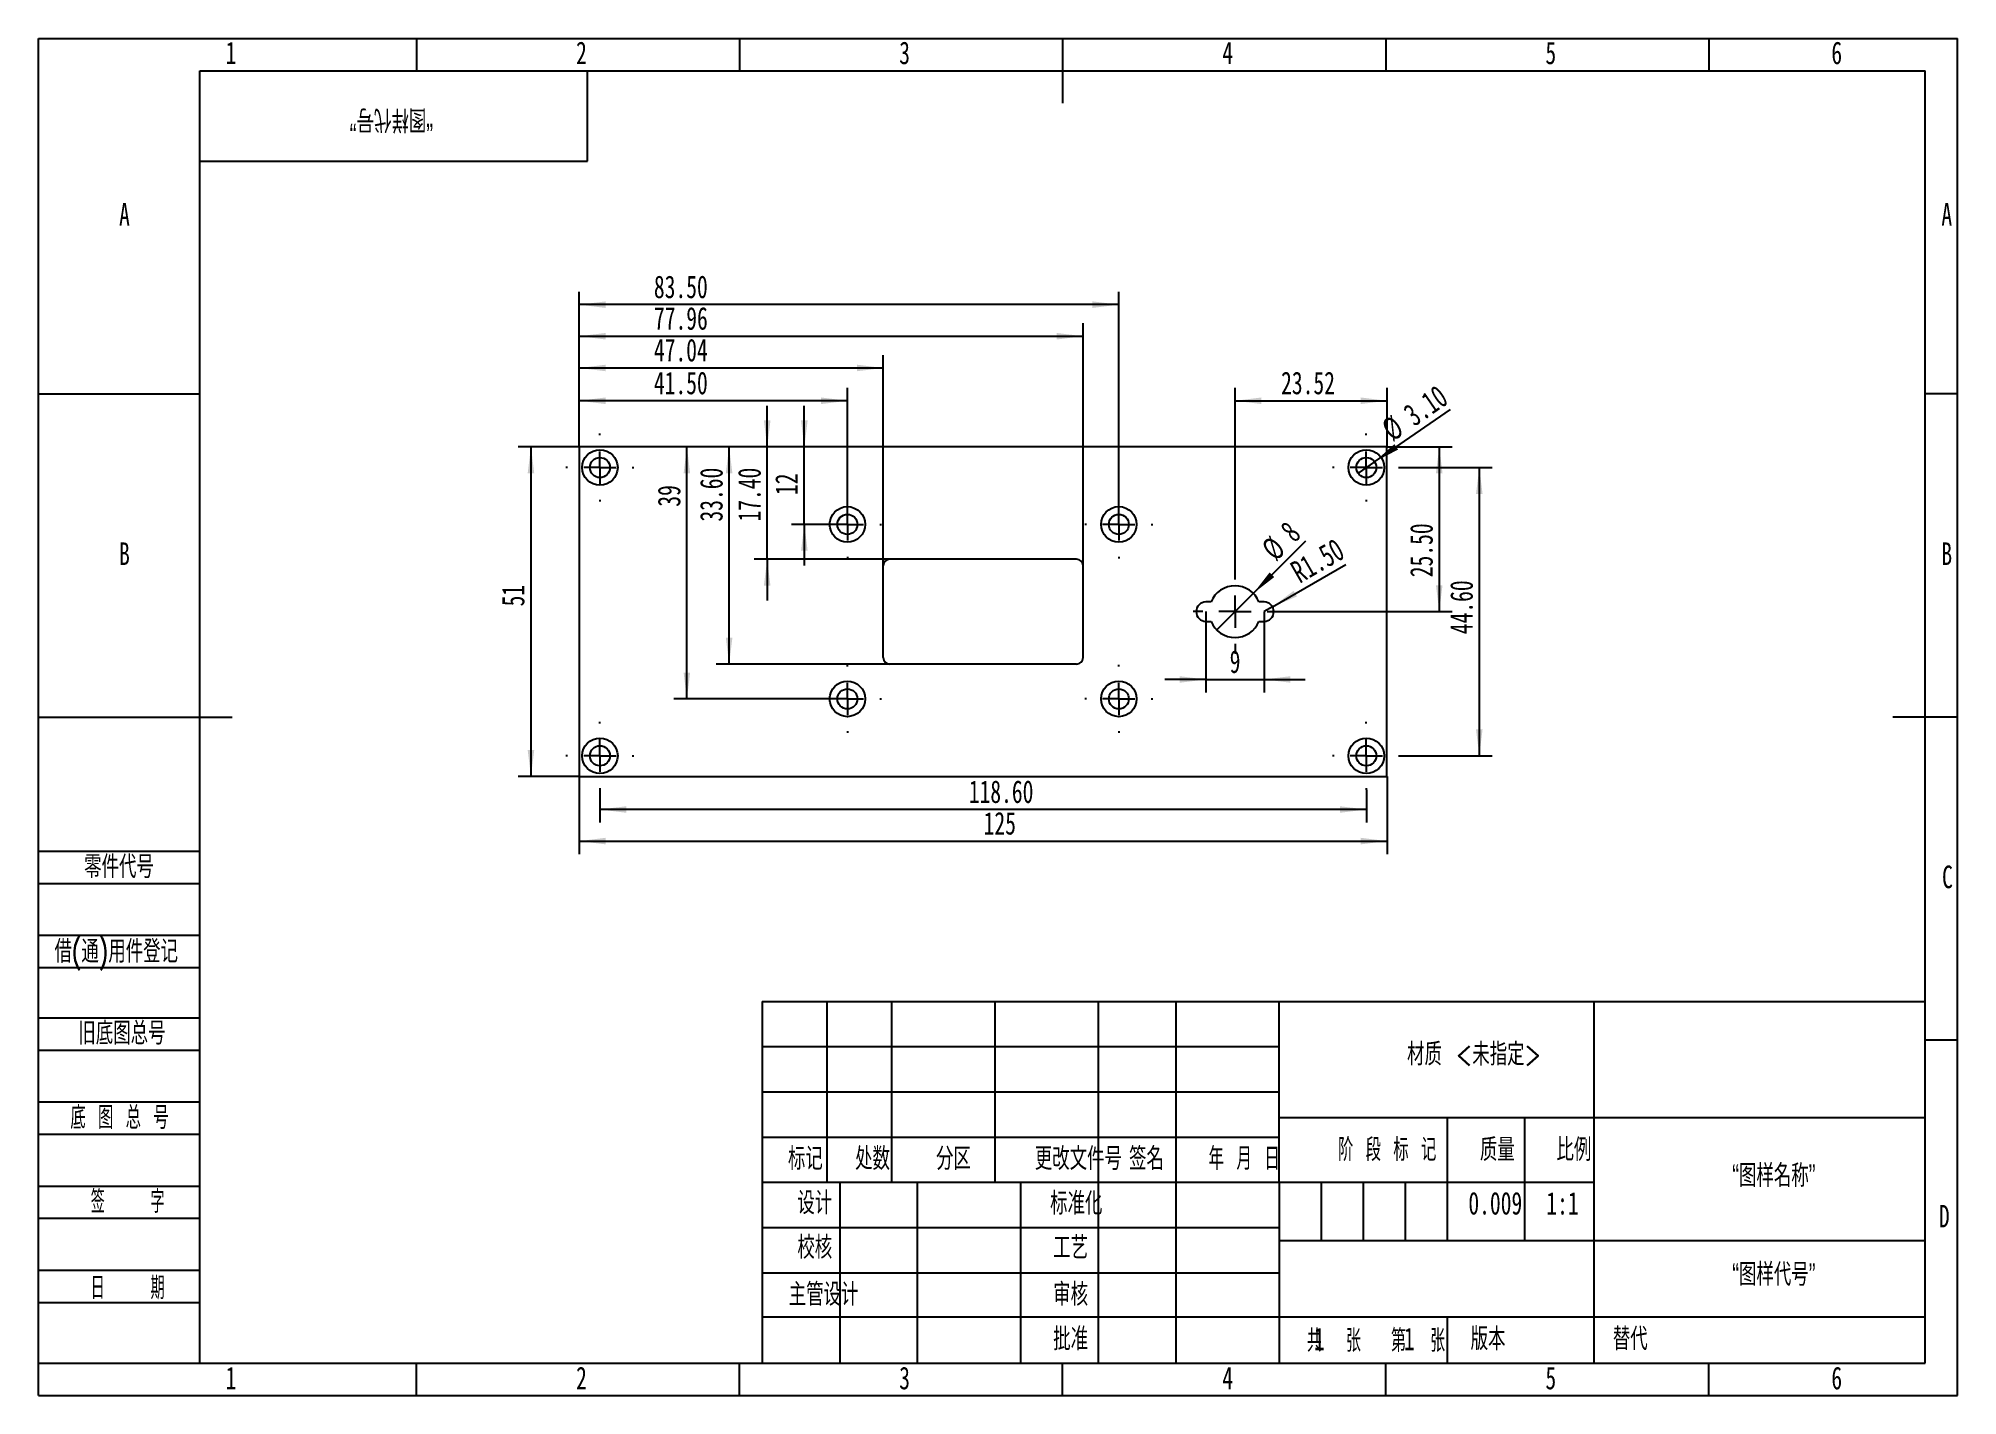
# Model space of a CAD drawing. Header units: millimetres. Extents: x 0 to 297, y 0 to 210.
import ezdxf

# ---------------------------------------------------------------- set-up
doc = ezdxf.new("R2010")
doc.units = ezdxf.units.MM
doc.layers.add('图框', color=7, linetype='Continuous')
doc.layers.add('粗实线层', color=7, linetype='Continuous', lineweight=25)
doc.styles.add('SLDTEXTSTYLE0', font='TXT', dxfattribs={"width": 0.7, "bigfont": 'bigfont'})
doc.styles.add('SLDTEXTSTYLE1', font='TXT', dxfattribs={"width": 0.6, "bigfont": 'bigfont'})
doc.styles.add('SLDTEXTSTYLE2', font='TXT', dxfattribs={"width": 0.614286, "bigfont": 'bigfont'})
doc.styles.add('SLDTEXTSTYLE3', font='TXT', dxfattribs={"width": 0.62, "bigfont": 'bigfont'})
doc.styles.add('SLDTEXTSTYLE4', font='TXT', dxfattribs={"width": 0.566667, "bigfont": 'bigfont'})
doc.styles.add('SLDTEXTSTYLE5', font='TXT', dxfattribs={"width": 0.7})
doc.dimstyles.new('SLDDIMSTYLE0', dxfattribs={"dimtxt": 3.5, "dimasz": 4.08, "dimexe": 0, "dimexo": 0.0625, "dimgap": 0.875, "dimtad": 2, "dimrnd": 1e-09, "dimzin": 12, "dimdsep": 46, "dimtxsty": 'SLDTEXTSTYLE5', "dimsah": 1, "dimcen": 0.09, "dimadec": 0, "dimazin": 3, "dimtfac": 1, "dimtofl": 0, "dimtmove": 0, "dimatfit": 3, "dimfxl": 0, "dimfrac": 2, "dimtolj": 1, "dimtzin": 12, "dimarcsym": 0})
doc.dimstyles.new('SLDDIMSTYLE1', dxfattribs={"dimtxt": 3.5, "dimasz": 4.08, "dimexe": 0, "dimexo": 0.0625, "dimgap": 0.875, "dimtad": 2, "dimrnd": 1e-09, "dimzin": 4, "dimdsep": 46, "dimtxsty": 'SLDTEXTSTYLE5', "dimsah": 1, "dimcen": 0.09, "dimadec": 0, "dimazin": 1, "dimtfac": 1, "dimtmove": 0, "dimatfit": 0, "dimfxl": 0, "dimfrac": 2, "dimtolj": 1, "dimtzin": 12, "dimarcsym": 0})
doc.dimstyles.new('SLDDIMSTYLE2', dxfattribs={"dimtxt": 3.5, "dimasz": 4.08, "dimexe": 0, "dimexo": 0.0625, "dimgap": 0.875, "dimtad": 2, "dimrnd": 1e-09, "dimzin": 4, "dimdsep": 46, "dimtxsty": 'SLDTEXTSTYLE5', "dimsah": 1, "dimcen": 0.09, "dimadec": 0, "dimazin": 1, "dimtfac": 1, "dimtofl": 0, "dimtmove": 0, "dimatfit": 3, "dimfxl": 0, "dimfrac": 2, "dimtolj": 1, "dimtzin": 12, "dimarcsym": 0})
doc.dimstyles.new('SLDDIMSTYLE3', dxfattribs={"dimtxt": 3.5, "dimasz": 4.08, "dimexe": 0, "dimexo": 0.0625, "dimgap": 0.875, "dimtad": 2, "dimrnd": 1e-09, "dimzin": 12, "dimdsep": 46, "dimtxsty": 'SLDTEXTSTYLE5', "dimblk1": 'NONE', "dimsah": 1, "dimcen": 0, "dimadec": 0, "dimazin": 3, "dimtfac": 1, "dimtmove": 0, "dimatfit": 3, "dimldrblk": 'NONE', "dimfxl": 0, "dimfrac": 2, "dimtolj": 1, "dimtzin": 12, "dimarcsym": 0})
doc.dimstyles.new('SLDDIMSTYLE4', dxfattribs={"dimtxt": 3.5, "dimasz": 4.08, "dimexe": 0, "dimexo": 0.0625, "dimgap": 0.875, "dimtad": 2, "dimrnd": 1e-09, "dimzin": 12, "dimdsep": 46, "dimtxsty": 'SLDTEXTSTYLE5', "dimsah": 1, "dimcen": 0.09, "dimadec": 0, "dimazin": 3, "dimtfac": 1, "dimtmove": 0, "dimatfit": 0, "dimfxl": 0, "dimfrac": 2, "dimtolj": 1, "dimtzin": 12, "dimarcsym": 0})
doc.dimstyles.new('SLDDIMSTYLE5', dxfattribs={"dimtxt": 3.5, "dimasz": 4.08, "dimexe": 0, "dimexo": 0.0625, "dimgap": 0.875, "dimtad": 2, "dimrnd": 1e-09, "dimzin": 4, "dimdsep": 46, "dimtxsty": 'SLDTEXTSTYLE5', "dimsah": 1, "dimcen": 0, "dimadec": 0, "dimazin": 1, "dimtfac": 1, "dimtofl": 0, "dimtmove": 0, "dimatfit": 3, "dimfxl": 0, "dimfrac": 2, "dimtolj": 1, "dimtzin": 12, "dimarcsym": 0})
doc.dimstyles.new('SLDDIMSTYLE6', dxfattribs={"dimtxt": 3.5, "dimasz": 4.08, "dimexe": 0, "dimexo": 0.0625, "dimgap": 0.875, "dimtad": 2, "dimrnd": 1e-09, "dimzin": 4, "dimdsep": 46, "dimtxsty": 'SLDTEXTSTYLE5', "dimblk1": 'NONE', "dimsah": 1, "dimcen": 0, "dimadec": 0, "dimazin": 1, "dimtfac": 1, "dimtmove": 0, "dimatfit": 3, "dimldrblk": 'NONE', "dimfxl": 0, "dimfrac": 2, "dimtolj": 1, "dimtzin": 12, "dimarcsym": 0})

# ---------------------------------------------------------------- blocks, each defined once
blk = doc.blocks.new('_D')
at = {"layer": '图框'}
for p, q in [((83.7, 146.8), (83.7, 161)), ((130.74, 128.4), (130.74, 161)), ((130.74, 159), (83.7, 159))]:
    blk.add_line(p, q, dxfattribs=at)
for points in [[(83.7, 159), (87.78, 158.5), (87.78, 159.51)], [(130.74, 159), (126.66, 159.51), (126.66, 158.5)]]:
    blk.add_solid(points, dxfattribs=at)
at = {"layer": '图框', "insert": (95.25, 163.52), "char_height": 3.5, "attachment_point": 1, "style": 'SLDTEXTSTYLE5'}
blk.add_mtext('47.04', dxfattribs=at)
blk = doc.blocks.new('_D_1')
at = {"layer": '图框'}
for p, q in [((83.7, 146.8), (83.7, 165.92)), ((83.7, 163.92), (161.66, 163.92)), ((161.66, 128.4), (161.66, 165.92))]:
    blk.add_line(p, q, dxfattribs=at)
for points in [[(83.7, 163.92), (87.78, 163.41), (87.78, 164.42)], [(161.66, 163.92), (157.58, 164.42), (157.58, 163.41)]]:
    blk.add_solid(points, dxfattribs=at)
at = {"layer": '图框', "insert": (95.26, 168.43), "char_height": 3.5, "attachment_point": 1, "style": 'SLDTEXTSTYLE5'}
blk.add_mtext('77.96', dxfattribs=at)
blk = doc.blocks.new('_D_2')
at = {"layer": '图框'}
for p, q in [((112.78, 146.8), (112.78, 153.15)), ((112.78, 129.4), (112.78, 146.8)), ((131.74, 129.4), (110.78, 129.4)), ((112.78, 129.4), (112.78, 123.05))]:
    blk.add_line(p, q, dxfattribs=at)
for points in [[(112.78, 146.8), (113.29, 150.88), (112.27, 150.88)], [(112.78, 129.4), (112.27, 125.32), (113.29, 125.32)]]:
    blk.add_solid(points, dxfattribs=at)
at = {"layer": '图框', "insert": (108.27, 135.24), "char_height": 3.5, "attachment_point": 1, "rotation": 90, "style": 'SLDTEXTSTYLE5'}
blk.add_mtext('17.40', dxfattribs=at)
blk = doc.blocks.new('_D_3')
at = {"layer": '图框'}
for p, q in [((106.89, 113.2), (106.89, 146.8)), ((131.74, 113.2), (104.89, 113.2))]:
    blk.add_line(p, q, dxfattribs=at)
for points in [[(106.89, 146.8), (106.38, 142.72), (107.4, 142.72)], [(106.89, 113.2), (107.4, 117.28), (106.38, 117.28)]]:
    blk.add_solid(points, dxfattribs=at)
at = {"layer": '图框', "insert": (102.38, 135.24), "char_height": 3.5, "attachment_point": 1, "rotation": 90, "style": 'SLDTEXTSTYLE5'}
blk.add_mtext('33.60', dxfattribs=at)
blk = doc.blocks.new('_D_4')
at = {"layer": '图框'}
for p, q in [((185.18, 127.8), (185.18, 155.93)), ((208.7, 146.8), (208.7, 155.93)), ((185.18, 153.93), (208.7, 153.93))]:
    blk.add_line(p, q, dxfattribs=at)
for points in [[(185.18, 153.93), (189.26, 153.42), (189.26, 154.44)], [(208.7, 153.93), (204.62, 154.44), (204.62, 153.42)]]:
    blk.add_solid(points, dxfattribs=at)
at = {"layer": '图框', "insert": (192.31, 158.44), "char_height": 3.5, "attachment_point": 1, "style": 'SLDTEXTSTYLE5'}
blk.add_mtext('23.52', dxfattribs=at)
blk = doc.blocks.new('_D_5')
at = {"layer": '图框'}
for q in [(196.15, 132.28), (182.35, 118.47)]:
    blk.add_line((188.01, 124.13), q, dxfattribs=at)
blk.add_solid([(188.01, 124.13), (191.25, 126.65), (190.53, 127.37)], dxfattribs=at)
at = {"layer": '图框', "char_height": 3.5, "attachment_point": 1, "rotation": 45, "style": 'SLDTEXTSTYLE5'}
for s, insert in [('8', (191.92, 134.34)), ('%%c', (189, 131.44))]:
    blk.add_mtext(s, dxfattribs=dict(at, insert=insert))
blk = doc.blocks.new('_None')
blk = doc.blocks.new('_D_6')
at = {"layer": '图框'}
for p, q in [((208.7, 146.8), (218.78, 146.8)), ((216.78, 146.8), (216.78, 121.3)), ((191.68, 121.3), (218.78, 121.3))]:
    blk.add_line(p, q, dxfattribs=at)
for points in [[(216.78, 146.8), (216.27, 142.72), (217.29, 142.72)], [(216.78, 121.3), (217.29, 125.38), (216.27, 125.38)]]:
    blk.add_solid(points, dxfattribs=at)
at = {"layer": '图框', "insert": (212.27, 126.63), "char_height": 3.5, "attachment_point": 1, "rotation": 90, "style": 'SLDTEXTSTYLE5'}
blk.add_mtext('25.50', dxfattribs=at)
blk = doc.blocks.new('_D_7')
at = {"layer": '图框'}
for p, q in [((83.7, 146.8), (83.7, 155.93)), ((125.2, 134.8), (125.2, 155.93)), ((125.2, 153.93), (83.7, 153.93))]:
    blk.add_line(p, q, dxfattribs=at)
for points in [[(83.7, 153.93), (87.78, 153.42), (87.78, 154.44)], [(125.2, 153.93), (121.12, 154.44), (121.12, 153.42)]]:
    blk.add_solid(points, dxfattribs=at)
at = {"layer": '图框', "insert": (95.25, 158.44), "char_height": 3.5, "attachment_point": 1, "style": 'SLDTEXTSTYLE5'}
blk.add_mtext('41.50', dxfattribs=at)
blk = doc.blocks.new('_D_8')
at = {"layer": '图框'}
for p, q in [((118.53, 146.8), (118.53, 153.15)), ((118.53, 134.8), (118.53, 146.8)), ((125.2, 134.8), (116.53, 134.8)), ((118.53, 134.8), (118.53, 128.45))]:
    blk.add_line(p, q, dxfattribs=at)
for points in [[(118.53, 146.8), (119.04, 150.88), (118.02, 150.88)], [(118.53, 134.8), (118.02, 130.72), (119.04, 130.72)]]:
    blk.add_solid(points, dxfattribs=at)
at = {"layer": '图框', "insert": (114.02, 139.35), "char_height": 3.5, "attachment_point": 1, "rotation": 90, "style": 'SLDTEXTSTYLE5'}
blk.add_mtext('12', dxfattribs=at)
blk = doc.blocks.new('_D_9')
at = {"layer": '图框'}
for p, q in [((83.7, 146.8), (83.7, 170.8)), ((167.2, 134.8), (167.2, 170.8)), ((167.2, 168.8), (83.7, 168.8))]:
    blk.add_line(p, q, dxfattribs=at)
for points in [[(83.7, 168.8), (87.78, 168.29), (87.78, 169.31)], [(167.2, 168.8), (163.12, 169.31), (163.12, 168.29)]]:
    blk.add_solid(points, dxfattribs=at)
at = {"layer": '图框', "insert": (95.25, 173.31), "char_height": 3.5, "attachment_point": 1, "style": 'SLDTEXTSTYLE5'}
blk.add_mtext('83.50', dxfattribs=at)
blk = doc.blocks.new('_D_10')
at = {"layer": '图框'}
for p, q in [((100.36, 107.8), (100.36, 146.8)), ((125.2, 107.8), (98.36, 107.8))]:
    blk.add_line(p, q, dxfattribs=at)
for points in [[(100.36, 146.8), (99.85, 142.72), (100.86, 142.72)], [(100.36, 107.8), (100.86, 111.88), (99.85, 111.88)]]:
    blk.add_solid(points, dxfattribs=at)
at = {"layer": '图框', "insert": (95.84, 137.54), "char_height": 3.5, "attachment_point": 1, "rotation": 90, "style": 'SLDTEXTSTYLE5'}
blk.add_mtext('39', dxfattribs=at)
blk = doc.blocks.new('_D_11')
at = {"layer": '图框'}
for q in [(202.32, 128.6), (189.68, 121.3)]:
    blk.add_line((190.98, 122.05), q, dxfattribs=at)
blk.add_solid([(190.98, 122.05), (194.76, 123.65), (194.26, 124.53)], dxfattribs=at)
at = {"layer": '图框', "insert": (193.44, 128.63), "char_height": 3.5, "attachment_point": 1, "rotation": 30, "style": 'SLDTEXTSTYLE5'}
blk.add_mtext('R1.50', dxfattribs=at)
blk = doc.blocks.new('_D_12')
at = {"layer": '图框'}
for p, q in [((180.68, 121.3), (180.68, 108.81)), ((189.68, 121.3), (189.68, 108.81)), ((180.68, 110.81), (174.33, 110.81)), ((180.68, 110.81), (189.68, 110.81)), ((189.68, 110.81), (196.03, 110.81))]:
    blk.add_line(p, q, dxfattribs=at)
for points in [[(180.68, 110.81), (176.6, 111.31), (176.6, 110.3)], [(189.68, 110.81), (193.76, 110.3), (193.76, 111.31)]]:
    blk.add_solid(points, dxfattribs=at)
at = {"layer": '图框', "insert": (184.35, 115.32), "char_height": 3.5, "attachment_point": 1, "style": 'SLDTEXTSTYLE5'}
blk.add_mtext('9', dxfattribs=at)
blk = doc.blocks.new('_D_13')
at = {"layer": '图框'}
for p, q in [((210.75, 143.6), (224.98, 143.6)), ((222.98, 143.6), (222.98, 99)), ((210.75, 99), (224.98, 99))]:
    blk.add_line(p, q, dxfattribs=at)
for points in [[(222.98, 143.6), (222.47, 139.52), (223.49, 139.52)], [(222.98, 99), (223.49, 103.08), (222.47, 103.08)]]:
    blk.add_solid(points, dxfattribs=at)
at = {"layer": '图框', "insert": (218.47, 117.81), "char_height": 3.5, "attachment_point": 1, "rotation": 90, "style": 'SLDTEXTSTYLE5'}
blk.add_mtext('44.60', dxfattribs=at)
blk = doc.blocks.new('_D_14')
at = {"layer": '图框'}
for p, q in [((86.9, 93.75), (86.9, 88.69)), ((205.5, 93.75), (205.5, 88.69)), ((205.5, 90.69), (86.9, 90.69))]:
    blk.add_line(p, q, dxfattribs=at)
for points in [[(86.9, 90.69), (90.98, 90.18), (90.98, 91.19)], [(205.5, 90.69), (201.42, 91.19), (201.42, 90.18)]]:
    blk.add_solid(points, dxfattribs=at)
at = {"layer": '图框', "insert": (143.98, 95.2), "char_height": 3.5, "attachment_point": 1, "style": 'SLDTEXTSTYLE5'}
blk.add_mtext('118.60', dxfattribs=at)
blk = doc.blocks.new('_D_15')
at = {"layer": '图框'}
for p, q in [((83.7, 95.8), (83.7, 83.8)), ((208.7, 95.8), (208.7, 83.8)), ((83.7, 85.8), (208.7, 85.8))]:
    blk.add_line(p, q, dxfattribs=at)
for points in [[(83.7, 85.8), (87.78, 85.29), (87.78, 86.31)], [(208.7, 85.8), (204.62, 86.31), (204.62, 85.29)]]:
    blk.add_solid(points, dxfattribs=at)
at = {"layer": '图框', "insert": (146.28, 90.31), "char_height": 3.5, "attachment_point": 1, "style": 'SLDTEXTSTYLE5'}
blk.add_mtext('125', dxfattribs=at)
blk = doc.blocks.new('_D_16')
at = {"layer": '图框'}
for p, q in [((83.7, 146.8), (74.23, 146.8)), ((76.23, 146.8), (76.23, 95.8)), ((83.7, 95.8), (74.23, 95.8))]:
    blk.add_line(p, q, dxfattribs=at)
for points in [[(76.23, 146.8), (75.72, 142.72), (76.73, 142.72)], [(76.23, 95.8), (76.73, 99.88), (75.72, 99.88)]]:
    blk.add_solid(points, dxfattribs=at)
at = {"layer": '图框', "insert": (71.71, 122.12), "char_height": 3.5, "attachment_point": 1, "rotation": 90, "style": 'SLDTEXTSTYLE5'}
blk.add_mtext('51', dxfattribs=at)
blk = doc.blocks.new('_D_17')
at = {"layer": '图框'}
for q in [(218.5, 152.59), (204.22, 142.72)]:
    blk.add_line((206.77, 144.48), q, dxfattribs=at)
blk.add_solid([(206.77, 144.48), (210.42, 146.38), (209.84, 147.22)], dxfattribs=at)
at = {"layer": '图框', "char_height": 3.5, "attachment_point": 1, "rotation": 34.6518, "style": 'SLDTEXTSTYLE5'}
for s, insert in [('3.10', (210.93, 152.75)), ('%%c', (207.54, 150.42))]:
    blk.add_mtext(s, dxfattribs=dict(at, insert=insert))
blk = doc.blocks.new('SW_CENTERMARKSYMBOL_0')
at = {"layer": '图框', "color": 0}
for p, q in [((0, 5), (0, 6.5)), ((-5, 0), (-6.5, 0)), ((0, 0), (-2.5, 0)), ((0, 0), (0, 2.5)), ((0, 0), (0, -2.5)), ((0, 0), (2.5, 0)), ((5, 0), (6.5, 0)), ((0, -5), (0, -6.5))]:
    blk.add_line(p, q, dxfattribs=at)
blk = doc.blocks.new('SW_CENTERMARKSYMBOL_1')
at = {"layer": '图框', "color": 0}
for p, q in [((0, 5), (0, 5.25)), ((-5, 0), (-5.25, 0)), ((0, 0), (-2.5, 0)), ((0, 0), (0, 2.5)), ((0, 0), (0, -2.5)), ((0, 0), (2.5, 0)), ((5, 0), (5.25, 0)), ((0, -5), (0, -5.25))]:
    blk.add_line(p, q, dxfattribs=at)
blk = doc.blocks.new('SW_CENTERMARKSYMBOL_2')
at = {"layer": '图框', "color": 0}
for p, q in [((0, 5), (0, 5.25)), ((-5, 0), (-5.25, 0)), ((0, 0), (-2.5, 0)), ((0, 0), (0, 2.5)), ((0, 0), (0, -2.5)), ((0, 0), (2.5, 0)), ((5, 0), (5.25, 0)), ((0, -5), (0, -5.25))]:
    blk.add_line(p, q, dxfattribs=at)
blk = doc.blocks.new('SW_CENTERMARKSYMBOL_3')
at = {"layer": '图框', "color": 0}
for p, q in [((0, 5), (0, 5.25)), ((-5, 0), (-5.25, 0)), ((0, 0), (-2.5, 0)), ((0, 0), (0, 2.5)), ((0, 0), (0, -2.5)), ((0, 0), (2.5, 0)), ((5, 0), (5.25, 0)), ((0, -5), (0, -5.25))]:
    blk.add_line(p, q, dxfattribs=at)
blk = doc.blocks.new('SW_CENTERMARKSYMBOL_4')
at = {"layer": '图框', "color": 0}
for p, q in [((0, 5), (0, 5.25)), ((-5, 0), (-5.25, 0)), ((0, 0), (-2.5, 0)), ((0, 0), (0, 2.5)), ((0, 0), (0, -2.5)), ((0, 0), (2.5, 0)), ((5, 0), (5.25, 0)), ((0, -5), (0, -5.25))]:
    blk.add_line(p, q, dxfattribs=at)
blk = doc.blocks.new('SW_CENTERMARKSYMBOL_5')
at = {"layer": '图框', "color": 0}
for p, q in [((0, 5), (0, 5.25)), ((-5, 0), (-5.25, 0)), ((0, 0), (-2.5, 0)), ((0, 0), (0, 2.5)), ((0, 0), (0, -2.5)), ((0, 0), (2.5, 0)), ((5, 0), (5.25, 0)), ((0, -5), (0, -5.25))]:
    blk.add_line(p, q, dxfattribs=at)
blk = doc.blocks.new('SW_CENTERMARKSYMBOL_6')
at = {"layer": '图框', "color": 0}
for p, q in [((0, 5), (0, 5.25)), ((-5, 0), (-5.25, 0)), ((0, 0), (-2.5, 0)), ((0, 0), (0, 2.5)), ((0, 0), (0, -2.5)), ((0, 0), (2.5, 0)), ((5, 0), (5.25, 0)), ((0, -5), (0, -5.25))]:
    blk.add_line(p, q, dxfattribs=at)
blk = doc.blocks.new('SW_CENTERMARKSYMBOL_7')
at = {"layer": '图框', "color": 0}
for p, q in [((0, 5), (0, 5.25)), ((-5, 0), (-5.25, 0)), ((0, 0), (-2.5, 0)), ((0, 0), (0, 2.5)), ((0, 0), (0, -2.5)), ((0, 0), (2.5, 0)), ((5, 0), (5.25, 0)), ((0, -5), (0, -5.25))]:
    blk.add_line(p, q, dxfattribs=at)
blk = doc.blocks.new('SW_CENTERMARKSYMBOL_8')
at = {"layer": '图框', "color": 0}
for p, q in [((0, 5), (0, 5.25)), ((-5, 0), (-5.25, 0)), ((0, 0), (-2.5, 0)), ((0, 0), (0, 2.5)), ((0, 0), (0, -2.5)), ((0, 0), (2.5, 0)), ((5, 0), (5.25, 0)), ((0, -5), (0, -5.25))]:
    blk.add_line(p, q, dxfattribs=at)

msp = doc.modelspace()

# ---------------------------------------------------------------- linework, layer by layer
at = {"color": 7, "linetype": 'Continuous', "lineweight": 25}
for p, q in [((83.697, 146.799), (83.697, 95.799)), ((208.697, 146.799), (83.697, 146.799)), ((208.697, 95.799), (208.697, 146.799)), ((130.737, 114.199), (130.737, 128.399)), ((160.657, 129.399), (131.737, 129.399)), ((161.657, 114.199), (161.657, 128.399)), ((181.469, 122.799), (180.677, 122.799)), ((189.677, 122.799), (188.885, 122.799)), ((180.677, 119.799), (181.469, 119.799)), ((188.885, 119.799), (189.677, 119.799)), ((160.657, 113.199), (131.737, 113.199)), ((83.697, 95.799), (208.697, 95.799))]:
    msp.add_line(p, q, dxfattribs=at)
for centre, radius in [((86.897, 143.599), 2.75), ((205.497, 143.599), 2.75), ((86.897, 143.599), 1.55), ((205.497, 143.599), 1.55), ((125.197, 134.799), 2.75), ((167.197, 134.799), 2.75), ((125.197, 134.799), 1.55), ((167.197, 134.799), 1.55), ((125.197, 107.799), 2.75), ((167.197, 107.799), 2.75), ((125.197, 107.799), 1.55), ((167.197, 107.799), 1.55), ((86.897, 98.999), 2.75), ((205.497, 98.999), 2.75), ((86.897, 98.999), 1.55), ((205.497, 98.999), 1.55)]:
    msp.add_circle(centre, radius, dxfattribs=at)
for centre, radius, start, end in [((131.737, 128.399), 1, 90, 180), ((160.657, 128.399), 1, 0, 90), ((185.177, 121.299), 4, 22.02431, 157.97569), ((180.677, 121.299), 1.5, 90, 270), ((189.677, 121.299), 1.5, 270, 90), ((185.177, 121.299), 4, 202.02431, 337.97569), ((131.737, 114.199), 1, 180, 270), ((160.657, 114.199), 1, 270, 0)]:
    msp.add_arc(centre, radius, start, end, dxfattribs=at)
at = {"layer": '图框'}
for p, q in [((0, 0), (0, 210)), ((0, 210), (297, 210)), ((58.5, 210), (58.5, 205)), ((108.5, 210), (108.5, 205)), ((208.5, 210), (208.5, 205)), ((258.5, 210), (258.5, 205)), ((297, 0), (297, 210)), ((0, 155), (25, 155)), ((297, 155), (292, 155)), ((0, 84.221), (25, 84.221)), ((0, 79.221), (25, 79.221)), ((0, 71.221), (25, 71.221)), ((0, 66.221), (25, 66.221)), ((0, 58.43), (25, 58.43)), ((112, 54), (192, 54)), ((297, 55), (292, 55)), ((0, 53.43), (25, 53.43)), ((0, 45.43), (25, 45.43)), ((112, 47), (192, 47)), ((0, 40.43), (25, 40.43)), ((198.5, 33), (198.5, 24)), ((205, 33), (205, 24)), ((211.5, 33), (211.5, 24)), ((0, 32.43), (25, 32.43)), ((0, 27.43), (25, 27.43)), ((0, 19.43), (25, 19.43)), ((0, 14.43), (25, 14.43)), ((0, 5), (25, 5)), ((58.5, 0), (58.5, 5)), ((108.5, 0), (108.5, 5)), ((208.5, 0), (208.5, 5)), ((258.5, 0), (258.5, 5)), ((0, 0), (297, 0))]:
    msp.add_line(p, q, dxfattribs=at)
at = {"layer": '图框', "lineweight": 25}
for p, q in [((158.5, 210), (158.5, 200)), ((0, 105), (30, 105)), ((297, 105), (287, 105)), ((112, 61), (112, 5)), ((112, 61), (292, 61)), ((122, 61), (122, 33)), ((132, 61), (132, 33)), ((148, 61), (148, 33)), ((164, 61), (164, 5)), ((176, 61), (176, 5)), ((191.968, 61.052), (192.005, 5)), ((240.692, 61), (240.692, 5)), ((191.98, 43.052), (291.98, 43.052)), ((218, 43.069), (218, 24.069)), ((230, 43), (230, 24)), ((112, 40), (192, 40)), ((112, 33), (192, 33)), ((124, 33), (124, 5)), ((136, 33), (136, 5)), ((152, 33), (152, 5)), ((192.015, 33), (240.692, 33)), ((112, 26), (192, 26)), ((192, 24), (292, 24)), ((112, 19), (192, 19)), ((112, 12.166), (192, 12.166)), ((192, 12.166), (292, 12.166)), ((218, 12.166), (218, 5)), ((25, 5), (292, 5)), ((158.5, 0), (158.5, 5))]:
    msp.add_line(p, q, dxfattribs=at)
at = {"layer": '图框', "linetype": 'Continuous', "lineweight": 25}
for p, q in [((25, 5), (25, 205)), ((25, 205), (292, 205)), ((292, 5), (292, 205))]:
    msp.add_line(p, q, dxfattribs=at)
at = {"layer": '粗实线层'}
for p, q in [((85, 191), (85, 205)), ((25, 191), (85, 191))]:
    msp.add_line(p, q, dxfattribs=at)

# ---------------------------------------------------------------- block references
at = {"layer": '图框'}
for name, p in [('SW_CENTERMARKSYMBOL_8', (86.897, 143.599)), ('SW_CENTERMARKSYMBOL_2', (205.497, 143.599)), ('SW_CENTERMARKSYMBOL_5', (125.197, 134.799)), ('SW_CENTERMARKSYMBOL_4', (167.197, 134.799)), ('SW_CENTERMARKSYMBOL_0', (185.177, 121.299)), ('SW_CENTERMARKSYMBOL_6', (125.197, 107.799)), ('SW_CENTERMARKSYMBOL_3', (167.197, 107.799)), ('SW_CENTERMARKSYMBOL_7', (86.897, 98.999)), ('SW_CENTERMARKSYMBOL_1', (205.497, 98.999))]:
    msp.add_blockref(name, p, dxfattribs=at)

# ---------------------------------------------------------------- texts
at = {"layer": '图框', "char_height": 3.5}
for s, insert, attachment_point, style in [('1', (29.794, 209.514), 2, 'SLDTEXTSTYLE5'), ('2', (84.044, 209.514), 2, 'SLDTEXTSTYLE5'), ('3', (134.044, 209.514), 2, 'SLDTEXTSTYLE5'), ('4', (184.044, 209.514), 2, 'SLDTEXTSTYLE5'), ('5', (234.044, 209.514), 2, 'SLDTEXTSTYLE5'), ('6', (278.297, 209.514), 2, 'SLDTEXTSTYLE5'), ('A', (13.32, 184.514), 2, 'SLDTEXTSTYLE5'), ('A', (295.32, 184.514), 2, 'SLDTEXTSTYLE5'), ('B', (13.32, 132.014), 2, 'SLDTEXTSTYLE5'), ('B', (295.32, 132.014), 2, 'SLDTEXTSTYLE5'), ('\\M+197EB\\M+18C8F\\M+191E3\\M+18D86', (7.084, 83.579), 1, 'SLDTEXTSTYLE0'), ('C', (295.427, 82.014), 2, 'SLDTEXTSTYLE5'), ('\\M+18ED8(\\M+192CA)\\M+19770\\M+18C8F\\M+1936F记', (2.496, 70.473), 1, 'SLDTEXTSTYLE0'), ('\\M+18B8C\\M+192EA图总\\M+18D86', (6.194, 57.824), 1, 'SLDTEXTSTYLE0'), ('\\M+18DDE质 <\\M+196A2\\M+18E77\\M+192E8>', (222.156, 54.577), 2, 'SLDTEXTSTYLE0'), ('\\M+192EA 图 总 \\M+18D86', (4.947, 44.766), 1, 'SLDTEXTSTYLE2'), ('标记', (118.697, 38.417), 2, 'SLDTEXTSTYLE0'), ('处\\M+19094', (129.087, 38.417), 2, 'SLDTEXTSTYLE0'), ('\\M+195AA\\M+18BE6', (141.609, 38.417), 2, 'SLDTEXTSTYLE0'), ('\\M+18D58\\M+189FC\\M+195B6\\M+18C8F\\M+18D86', (160.937, 38.417), 2, 'SLDTEXTSTYLE0'), ('签\\M+196BC', (171.476, 38.417), 2, 'SLDTEXTSTYLE0'), ('\\M+1944E \\M+18C8E \\M+193FA', (186.589, 38.417), 2, 'SLDTEXTSTYLE3'), ('阶 \\M+19269 标 记', (208.724, 39.805), 2, 'SLDTEXTSTYLE2'), ('质\\M+197CA', (225.772, 39.805), 2, 'SLDTEXTSTYLE0'), ('\\M+194E4\\M+197E1', (237.619, 39.805), 2, 'SLDTEXTSTYLE0'), ('\\M+18167图样\\M+196BC\\M+18FCC\\M+18168', (268.562, 35.791), 2, 'SLDTEXTSTYLE0'), ('签    \\M+18E9A', (13.81, 31.764), 2, 'SLDTEXTSTYLE4'), ('设计', (120.147, 31.558), 2, 'SLDTEXTSTYLE0'), ('标\\M+18F79\\M+189BB', (160.613, 31.492), 2, 'SLDTEXTSTYLE0'), ('0.009', (225.458, 31.521), 2, 'SLDTEXTSTYLE5'), ('1:1', (235.858, 31.521), 2, 'SLDTEXTSTYLE5'), ('D', (294.93, 29.514), 2, 'SLDTEXTSTYLE5'), ('\\M+18D5A\\M+18A6A', (120.147, 24.679), 2, 'SLDTEXTSTYLE0'), ('\\M+18D48艺', (159.736, 24.643), 2, 'SLDTEXTSTYLE0'), ('\\M+18167图样\\M+191E3\\M+18D86\\M+18168', (268.564, 20.49), 2, 'SLDTEXTSTYLE0'), ('\\M+193FA    \\M+18AFA', (13.81, 18.413), 2, 'SLDTEXTSTYLE4'), ('\\M+18EE5\\M+18AC7设计', (121.506, 17.399), 2, 'SLDTEXTSTYLE0'), ('审\\M+18A6A', (159.736, 17.399), 2, 'SLDTEXTSTYLE0'), ('\\M+194E1\\M+18F79', (159.738, 10.523), 2, 'SLDTEXTSTYLE0'), ('\\M+18BA4  张', (200.481, 10.262), 2, 'SLDTEXTSTYLE1'), ('1', (197.393, 10.531), 1, 'SLDTEXTSTYLE5'), ('\\M+191E6  张', (213.509, 10.262), 2, 'SLDTEXTSTYLE1'), ('1', (211.295, 10.531), 1, 'SLDTEXTSTYLE5'), ('\\M+194C5\\M+1967B', (224.339, 10.531), 2, 'SLDTEXTSTYLE0'), ('\\M+191D6\\M+191E3', (243.641, 10.531), 1, 'SLDTEXTSTYLE0'), ('1', (29.794, 4.475), 2, 'SLDTEXTSTYLE5'), ('2', (84.044, 4.475), 2, 'SLDTEXTSTYLE5'), ('3', (134.044, 4.475), 2, 'SLDTEXTSTYLE5'), ('4', (184.044, 4.475), 2, 'SLDTEXTSTYLE5'), ('5', (234.044, 4.475), 2, 'SLDTEXTSTYLE5'), ('6', (278.297, 4.475), 2, 'SLDTEXTSTYLE5')]:
    msp.add_mtext(s, dxfattribs=dict(at, insert=insert, attachment_point=attachment_point, style=style))
at = {"layer": '图框', "insert": (54.636, 195.655), "char_height": 3.5, "attachment_point": 2, "rotation": 180, "style": 'SLDTEXTSTYLE0'}
msp.add_mtext('\\M+18167图样\\M+191E3\\M+18D86\\M+18168', dxfattribs=at)

# ---------------------------------------------------------------- dimensions: what is measured, and where the dimension line sits
at = {"layer": '图框'}
for base, p1, p2, dimstyle, picture, middle in [((83.697, 168.799), (167.197, 134.799), (83.697, 146.799), 'SLDDIMSTYLE2', '_D_9', (99.09, 168.799)), ((161.657, 163.916), (83.697, 146.799), (161.657, 128.399), 'SLDDIMSTYLE0', '_D_1', (99.09, 163.916)), ((83.697, 159.004), (130.737, 128.399), (83.697, 146.799), 'SLDDIMSTYLE0', '_D', (99.09, 159.004)), ((83.697, 153.931), (125.197, 134.799), (83.697, 146.799), 'SLDDIMSTYLE2', '_D_7', (99.09, 153.931)), ((208.697, 153.931), (185.177, 127.799), (208.697, 146.799), 'SLDDIMSTYLE0', '_D_4', (196.15, 153.931)), ((189.677, 110.805), (180.677, 121.299), (189.677, 121.299), 'SLDDIMSTYLE4', '_D_12', (185.118, 110.805)), ((208.697, 85.799), (83.697, 95.799), (208.697, 95.799), 'SLDDIMSTYLE0', '_D_15', (148.582, 85.799)), ((86.897, 90.687), (205.497, 93.749), (86.897, 93.749), 'SLDDIMSTYLE2', '_D_14', (148.582, 90.687))]:
    dim = msp.add_linear_dim(base=base, p1=p1, p2=p2, dimstyle=dimstyle, dxfattribs=at)
    dim.commit()
    dim.dimension.update_dxf_attribs({"geometry": picture, "text_midpoint": middle, "dimtype": 160})
for p1, p2, dimstyle, picture, middle in [((204.222, 142.718), (206.772, 144.48), 'SLDDIMSTYLE6', '_D_17', (214.543, 149.852)), ((182.349, 118.471), (188.006, 124.127), 'SLDDIMSTYLE3', '_D_5', (194.348, 130.47))]:
    dim = msp.add_diameter_dim_2p(p1=p1, p2=p2, dimstyle=dimstyle, dxfattribs=at)
    dim.commit()
    dim.dimension.update_dxf_attribs({"geometry": picture, "text_midpoint": middle, "dimtype": 163})
for base, p1, p2, dimstyle, picture, middle in [((112.777, 146.799), (131.737, 129.399), (83.697, 146.799), 'SLDDIMSTYLE1', '_D_2', (112.777, 139.075)), ((118.532, 146.799), (125.197, 134.799), (83.697, 146.799), 'SLDDIMSTYLE4', '_D_8', (118.532, 140.885)), ((76.226, 95.799), (83.697, 146.799), (83.697, 95.799), 'SLDDIMSTYLE0', '_D_16', (76.226, 123.661)), ((106.889, 146.799), (131.737, 113.199), (83.697, 146.799), 'SLDDIMSTYLE2', '_D_3', (106.889, 139.075)), ((100.355, 146.799), (125.197, 107.799), (83.697, 146.799), 'SLDDIMSTYLE0', '_D_10', (100.355, 139.075)), ((216.781, 121.299), (208.697, 146.799), (191.677, 121.299), 'SLDDIMSTYLE2', '_D_6', (216.781, 130.47)), ((222.981, 98.999), (210.747, 143.599), (210.747, 98.999), 'SLDDIMSTYLE2', '_D_13', (222.981, 121.647))]:
    dim = msp.add_linear_dim(base=base, p1=p1, p2=p2, angle=90, dimstyle=dimstyle, dxfattribs=at)
    dim.commit()
    dim.dimension.update_dxf_attribs({"geometry": picture, "text_midpoint": middle, "dimtype": 160})
dim = msp.add_radius_dim(center=(189.677, 121.299), mpoint=(190.976, 122.049), dimstyle='SLDDIMSTYLE5', dxfattribs=at)
dim.commit()
dim.dimension.update_dxf_attribs({"geometry": '_D_11', "text_midpoint": (199.174, 126.782), "dimtype": 164})

doc.saveas('drawing.dxf')
